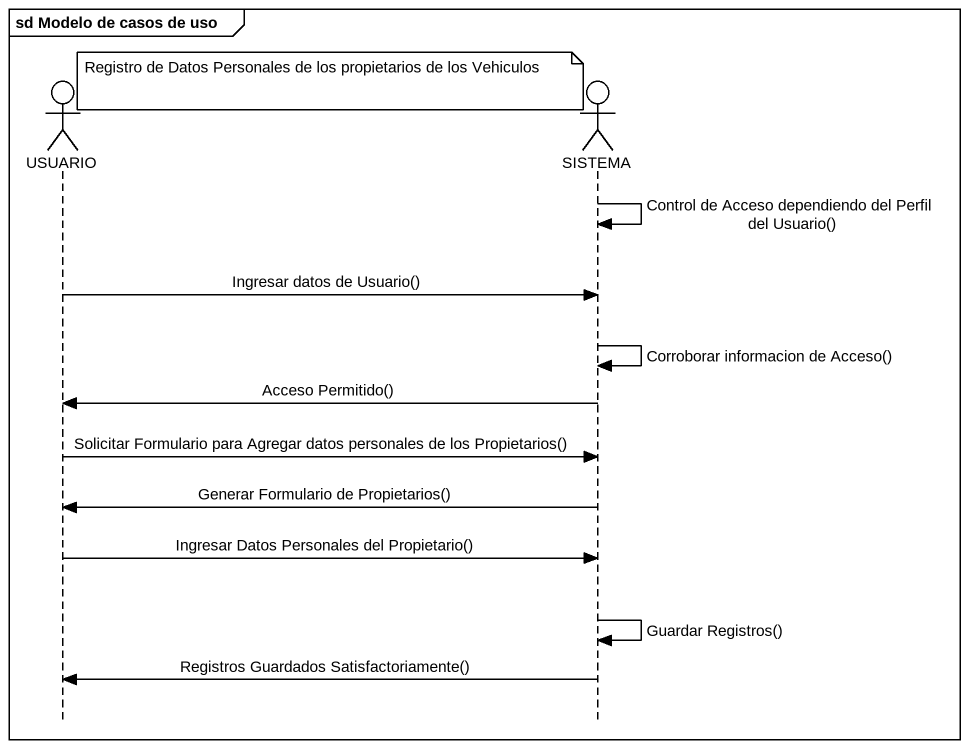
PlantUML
@startuml
mainframe sd Modelo de casos de uso
hide footbox
actor USUARIO
actor SISTEMA

note right of USUARIO : Registro de Datos Personales de los propietarios de los Vehiculos
SISTEMA -> SISTEMA : Control de Acceso dependiendo del Perfil del Usuario()
USUARIO -> SISTEMA : Ingresar datos de Usuario()
SISTEMA -> SISTEMA : Corroborar informacion de Acceso()
SISTEMA -> USUARIO : Acceso Permitido()
USUARIO -> SISTEMA : Solicitar Formulario para Agregar datos personales de los Propietarios()
SISTEMA -> USUARIO : Generar Formulario de Propietarios()
USUARIO -> SISTEMA : Ingresar Datos Personales del Propietario()
SISTEMA -> SISTEMA : Guardar Registros()
SISTEMA -> USUARIO : Registros Guardados Satisfactoriamente()
@enduml
